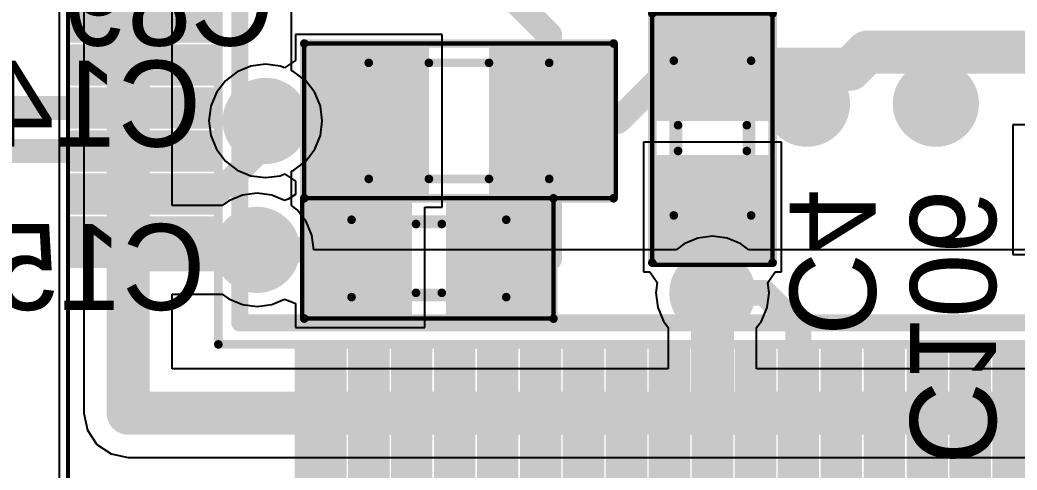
# Model space of a CAD drawing. Header units: millimetres. Extents: x 29 to 180, y 30 to 200.
# Drawn here: x 83.84 to 95.44, y 135.24 to 140.47 of the extents above; entities that cross this region are included whole.
import ezdxf

# ---------------------------------------------------------------- set-up
doc = ezdxf.new("R2010")
doc.units = ezdxf.units.MM
for name, color, linetype in [('BottomLayer', 5, 'Continuous'), ('BottomOverlay', 54, 'Continuous'), ('BottomPaste', 16, 'Continuous'), ('BottomSolder', 6, 'Continuous'), ('Mechanical13', 56, 'Continuous'), ('Mechanical15', 56, 'Continuous'), ('MultiLayer', 9, 'Continuous'), ('TopLayer', 1, 'Continuous'), ('TopOverlay', 2, 'Continuous'), ('TopPaste', 8, 'Continuous'), ('TopSolder', 216, 'Continuous'), ('ViaHoleLayer', 16, 'Continuous')]:
    doc.layers.add(name, color=color, linetype=linetype)

# ---------------------------------------------------------------- blocks, each defined once
blk = doc.blocks.new('SMD_C_0603_B_208')
at = {"layer": 'BottomLayer'}
for points in [[(-1.29999994, 0.5499989), (-1.29999994, -0.5499989), (-0.30000194, 0.5499989), (-0.30000194, -0.5499989)], [(0.2999994, 0.5499989), (0.2999994, -0.5499989), (1.2999974, 0.5499989), (1.2999974, -0.5499989)]]:
    blk.add_solid(points, dxfattribs=at)
at = {"layer": 'BottomOverlay', "const_width": 0.0999998}
for points in [[(-1.44999964, 0.7000011399999999), (-1.44999964, -0.7000011399999999)], [(-1.44999964, 0.7000011399999999), (1.44999964, 0.7000011399999999)], [(1.44999964, 0.7000011399999999), (1.44999964, -0.7000011399999999)], [(-0.1499997, 0.40000174), (0.1499997, 0.40000174)], [(-0.1499997, -0.3999992), (0.1499997, -0.3999992)], [(-1.44999964, -0.7000011399999999), (1.44999964, -0.7000011399999999)]]:
    blk.add_lwpolyline(points, dxfattribs=at)
at = {"layer": 'BottomOverlay', "const_width": 0.0499999}
for points in [[(-1.47499832, 0.7000011399999999, 1), (-1.42500096, 0.7000011399999999, 1)], [(-1.47499832, 0.7000011399999999, 1), (-1.42500096, 0.7000011399999999, 1)], [(1.42500096, 0.7000011399999999, 1), (1.47499832, 0.7000011399999999, 1)], [(1.42500096, 0.7000011399999999, 1), (1.47499832, 0.7000011399999999, 1)], [(-0.17499838, 0.40000174, 1), (-0.12500102, 0.40000174, 1)], [(0.12500102, 0.40000174, 1), (0.17499838, 0.40000174, 1)], [(-0.17499838, -0.3999992, 1), (-0.12500102, -0.3999992, 1)], [(0.12500102, -0.3999992, 1), (0.17499838, -0.3999992, 1)], [(-1.47499832, -0.7000011399999999, 1), (-1.42500096, -0.7000011399999999, 1)], [(-1.47499832, -0.7000011399999999, 1), (-1.42500096, -0.7000011399999999, 1)], [(1.42500096, -0.7000011399999999, 1), (1.47499832, -0.7000011399999999, 1)], [(1.42500096, -0.7000011399999999, 1), (1.47499832, -0.7000011399999999, 1)]]:
    blk.add_lwpolyline(points, format="xyb", close=True, dxfattribs=at)
at = {"layer": 'BottomPaste'}
for points in [[(-1.29999994, 0.5499989), (-1.29999994, -0.5499989), (-0.30000194, 0.5499989), (-0.30000194, -0.5499989)], [(0.2999994, 0.5499989), (0.2999994, -0.5499989), (1.2999974, 0.5499989), (1.2999974, -0.5499989)]]:
    blk.add_solid(points, dxfattribs=at)
at = {"layer": 'BottomSolder'}
for points in [[(-1.40159994, 0.6515989), (-1.40159994, -0.6515989), (-0.19840194, 0.6515989), (-0.19840194, -0.6515989)], [(0.1983994, 0.6515989), (0.1983994, -0.6515989), (1.4015974, 0.6515989), (1.4015974, -0.6515989)]]:
    blk.add_solid(points, dxfattribs=at)
at = {"layer": 'Mechanical13', "const_width": 0.0999998}
for points in [[(-0.90000074, 0.45000164), (-0.90000074, -0.4499991)], [(-0.90000074, 0.45000164), (0.8999982, 0.45000164)], [(0.8999982, 0.45000164), (0.8999982, -0.4499991)], [(-0.90000074, -0.4499991), (0.8999982, -0.4499991)]]:
    blk.add_lwpolyline(points, dxfattribs=at)
at = {"layer": 'Mechanical13', "const_width": 0.0499999}
for points in [[(-0.9249994199999999, 0.45000164, 1), (-0.8750020599999999, 0.45000164, 1)], [(-0.9249994199999999, 0.45000164, 1), (-0.8750020599999999, 0.45000164, 1)], [(0.8749995199999999, 0.45000164, 1), (0.9249968799999999, 0.45000164, 1)], [(0.8749995199999999, 0.45000164, 1), (0.9249968799999999, 0.45000164, 1)], [(-0.9249994199999999, -0.4499991, 1), (-0.8750020599999999, -0.4499991, 1)], [(-0.9249994199999999, -0.4499991, 1), (-0.8750020599999999, -0.4499991, 1)], [(0.8749995199999999, -0.4499991, 1), (0.9249968799999999, -0.4499991, 1)], [(0.8749995199999999, -0.4499991, 1), (0.9249968799999999, -0.4499991, 1)]]:
    blk.add_lwpolyline(points, format="xyb", close=True, dxfattribs=at)
at = {"layer": 'Mechanical15', "const_width": 0.0499999}
for points in [[(-1.47500086, 0.7000011399999999), (-1.47500086, -0.7000011399999999)], [(-1.47500086, 0.7000011399999999), (1.44999964, 0.7000011399999999)], [(1.44999964, 0.7000011399999999), (1.44999964, -0.7000011399999999)], [(-1.47500086, -0.7000011399999999), (1.44999964, -0.7000011399999999)]]:
    blk.add_lwpolyline(points, dxfattribs=at)
at = {"layer": 'Mechanical15', "const_width": 0.02499868}
for points in [[(-1.4875002, 0.7000011399999999, 1), (-1.46250152, 0.7000011399999999, 1)], [(-1.4875002, 0.7000011399999999, 1), (-1.46250152, 0.7000011399999999, 1)], [(1.4375003, 0.7000011399999999, 1), (1.46249898, 0.7000011399999999, 1)], [(1.4375003, 0.7000011399999999, 1), (1.46249898, 0.7000011399999999, 1)], [(-1.4875002, -0.7000011399999999, 1), (-1.46250152, -0.7000011399999999, 1)], [(-1.4875002, -0.7000011399999999, 1), (-1.46250152, -0.7000011399999999, 1)], [(1.4375003, -0.7000011399999999, 1), (1.46249898, -0.7000011399999999, 1)], [(1.4375003, -0.7000011399999999, 1), (1.46249898, -0.7000011399999999, 1)]]:
    blk.add_lwpolyline(points, format="xyb", close=True, dxfattribs=at)
blk = doc.blocks.new('SMD_C_0805_B_216')
at = {"layer": 'BottomLayer'}
for points in [[(-1.64999924, 0.7499985), (-1.64999924, -0.7499985), (-0.45000164, 0.7499985), (-0.45000164, -0.7499985)], [(0.45000164, 0.7499985), (0.45000164, -0.7499985), (1.64999924, 0.7499985), (1.64999924, -0.7499985)]]:
    blk.add_solid(points, dxfattribs=at)
at = {"layer": 'BottomOverlay', "const_width": 0.0999998}
for points in [[(-1.79999894, -0.90000074), (-1.79999894, 0.90000074)], [(-1.79999894, 0.90000074), (1.79999894, 0.90000074)], [(1.79999894, -0.90000074), (1.79999894, 0.90000074)], [(-0.3499993, 0.67499992), (0.3499993, 0.67499992)], [(-0.3499993, -0.67499992), (0.3499993, -0.67499992)], [(-1.79999894, -0.90000074), (1.79999894, -0.90000074)]]:
    blk.add_lwpolyline(points, dxfattribs=at)
at = {"layer": 'BottomOverlay', "const_width": 0.0499999}
for points in [[(-1.82499762, 0.90000074, 1), (-1.77500026, 0.90000074, 1)], [(-1.82499762, 0.90000074, 1), (-1.77500026, 0.90000074, 1)], [(1.77500026, 0.90000074, 1), (1.82499762, 0.90000074, 1)], [(1.77500026, 0.90000074, 1), (1.82499762, 0.90000074, 1)], [(-0.37499798, 0.67499992, 1), (-0.32500062, 0.67499992, 1)], [(0.32500062, 0.67499992, 1), (0.37499798, 0.67499992, 1)], [(-0.37499798, -0.67499992, 1), (-0.32500062, -0.67499992, 1)], [(0.32500062, -0.67499992, 1), (0.37499798, -0.67499992, 1)], [(-1.82499762, -0.90000074, 1), (-1.77500026, -0.90000074, 1)], [(-1.82499762, -0.90000074, 1), (-1.77500026, -0.90000074, 1)], [(1.77500026, -0.90000074, 1), (1.82499762, -0.90000074, 1)], [(1.77500026, -0.90000074, 1), (1.82499762, -0.90000074, 1)]]:
    blk.add_lwpolyline(points, format="xyb", close=True, dxfattribs=at)
at = {"layer": 'BottomPaste'}
for points in [[(-1.64999924, 0.7499985), (-1.64999924, -0.7499985), (-0.45000164, 0.7499985), (-0.45000164, -0.7499985)], [(0.45000164, 0.7499985), (0.45000164, -0.7499985), (1.64999924, 0.7499985), (1.64999924, -0.7499985)]]:
    blk.add_solid(points, dxfattribs=at)
at = {"layer": 'BottomSolder'}
for points in [[(-1.75159924, 0.8515984999999999), (-1.75159924, -0.8515984999999999), (-0.34840164, 0.8515984999999999), (-0.34840164, -0.8515984999999999)], [(0.34840164, 0.8515984999999999), (0.34840164, -0.8515984999999999), (1.75159924, 0.8515984999999999), (1.75159924, -0.8515984999999999)]]:
    blk.add_solid(points, dxfattribs=at)
at = {"layer": 'Mechanical13', "const_width": 0.0999998}
for points in [[(-1.05000044, 0.67499992), (1.05000044, 0.67499992)], [(-1.05000044, -0.67499992), (-1.05000044, 0.67499992)], [(1.05000044, -0.67499992), (1.05000044, 0.67499992)], [(-1.05000044, -0.67499992), (1.05000044, -0.67499992)]]:
    blk.add_lwpolyline(points, dxfattribs=at)
at = {"layer": 'Mechanical13', "const_width": 0.0499999}
for points in [[(-1.07499912, 0.67499992, 1), (-1.02500176, 0.67499992, 1)], [(-1.07499912, 0.67499992, 1), (-1.02500176, 0.67499992, 1)], [(1.02500176, 0.67499992, 1), (1.07499912, 0.67499992, 1)], [(1.02500176, 0.67499992, 1), (1.07499912, 0.67499992, 1)], [(-1.07499912, -0.67499992, 1), (-1.02500176, -0.67499992, 1)], [(-1.07499912, -0.67499992, 1), (-1.02500176, -0.67499992, 1)], [(1.02500176, -0.67499992, 1), (1.07499912, -0.67499992, 1)], [(1.02500176, -0.67499992, 1), (1.07499912, -0.67499992, 1)]]:
    blk.add_lwpolyline(points, format="xyb", close=True, dxfattribs=at)
at = {"layer": 'Mechanical15', "const_width": 0.0499999}
for points in [[(-1.79999894, 0.90000074), (1.82500016, 0.90000074)], [(-1.79999894, -0.90000074), (-1.79999894, 0.90000074)], [(1.82500016, -0.90000074), (1.82500016, 0.90000074)], [(-1.79999894, -0.90000074), (1.82500016, -0.90000074)]]:
    blk.add_lwpolyline(points, dxfattribs=at)
at = {"layer": 'Mechanical15', "const_width": 0.02499868}
for points in [[(-1.81249828, 0.90000074, 1), (-1.7874996, 0.90000074, 1)], [(-1.81249828, 0.90000074, 1), (-1.7874996, 0.90000074, 1)], [(1.81250082, 0.90000074, 1), (1.8374995, 0.90000074, 1)], [(1.81250082, 0.90000074, 1), (1.8374995, 0.90000074, 1)], [(-1.81249828, -0.90000074, 1), (-1.7874996, -0.90000074, 1)], [(-1.81249828, -0.90000074, 1), (-1.7874996, -0.90000074, 1)], [(1.81250082, -0.90000074, 1), (1.8374995, -0.90000074, 1)], [(1.81250082, -0.90000074, 1), (1.8374995, -0.90000074, 1)]]:
    blk.add_lwpolyline(points, format="xyb", close=True, dxfattribs=at)
blk = doc.blocks.new('SMD_C_0603_B_217')
at = {"layer": 'BottomLayer'}
for points in [[(-1.29999994, 0.5499989), (-1.29999994, -0.5499989), (-0.30000194, 0.5499989), (-0.30000194, -0.5499989)], [(0.2999994, 0.5499989), (0.2999994, -0.5499989), (1.2999974, 0.5499989), (1.2999974, -0.5499989)]]:
    blk.add_solid(points, dxfattribs=at)
at = {"layer": 'BottomOverlay', "const_width": 0.0999998}
for points in [[(-1.44999964, -0.7000011399999999), (-1.44999964, 0.7000011399999999)], [(-1.44999964, 0.7000011399999999), (1.44999964, 0.7000011399999999)], [(1.44999964, -0.7000011399999999), (1.44999964, 0.7000011399999999)], [(-0.1499997, 0.40000174), (0.1499997, 0.40000174)], [(-0.1499997, -0.3999992), (0.1499997, -0.3999992)], [(-1.44999964, -0.7000011399999999), (1.44999964, -0.7000011399999999)]]:
    blk.add_lwpolyline(points, dxfattribs=at)
at = {"layer": 'BottomOverlay', "const_width": 0.0499999}
for points in [[(-1.47499832, 0.7000011399999999, 1), (-1.42500096, 0.7000011399999999, 1)], [(-1.47499832, 0.7000011399999999, 1), (-1.42500096, 0.7000011399999999, 1)], [(1.42500096, 0.7000011399999999, 1), (1.47499832, 0.7000011399999999, 1)], [(1.42500096, 0.7000011399999999, 1), (1.47499832, 0.7000011399999999, 1)], [(-0.17499838, 0.40000174, 1), (-0.12500102, 0.40000174, 1)], [(0.12500102, 0.40000174, 1), (0.17499838, 0.40000174, 1)], [(-0.17499838, -0.3999992, 1), (-0.12500102, -0.3999992, 1)], [(0.12500102, -0.3999992, 1), (0.17499838, -0.3999992, 1)], [(-1.47499832, -0.7000011399999999, 1), (-1.42500096, -0.7000011399999999, 1)], [(-1.47499832, -0.7000011399999999, 1), (-1.42500096, -0.7000011399999999, 1)], [(1.42500096, -0.7000011399999999, 1), (1.47499832, -0.7000011399999999, 1)], [(1.42500096, -0.7000011399999999, 1), (1.47499832, -0.7000011399999999, 1)]]:
    blk.add_lwpolyline(points, format="xyb", close=True, dxfattribs=at)
at = {"layer": 'BottomPaste'}
for points in [[(-1.29999994, 0.5499989), (-1.29999994, -0.5499989), (-0.30000194, 0.5499989), (-0.30000194, -0.5499989)], [(0.2999994, 0.5499989), (0.2999994, -0.5499989), (1.2999974, 0.5499989), (1.2999974, -0.5499989)]]:
    blk.add_solid(points, dxfattribs=at)
at = {"layer": 'BottomSolder'}
for points in [[(-1.40159994, 0.6515989), (-1.40159994, -0.6515989), (-0.19840194, 0.6515989), (-0.19840194, -0.6515989)], [(0.1983994, 0.6515989), (0.1983994, -0.6515989), (1.4015974, 0.6515989), (1.4015974, -0.6515989)]]:
    blk.add_solid(points, dxfattribs=at)
at = {"layer": 'Mechanical13', "const_width": 0.0999998}
for points in [[(-0.90000074, -0.4499991), (-0.90000074, 0.45000164)], [(-0.90000074, 0.45000164), (0.8999982, 0.45000164)], [(0.8999982, -0.4499991), (0.8999982, 0.45000164)], [(-0.90000074, -0.4499991), (0.8999982, -0.4499991)]]:
    blk.add_lwpolyline(points, dxfattribs=at)
at = {"layer": 'Mechanical13', "const_width": 0.0499999}
for points in [[(-0.9249994199999999, 0.45000164, 1), (-0.8750020599999999, 0.45000164, 1)], [(-0.9249994199999999, 0.45000164, 1), (-0.8750020599999999, 0.45000164, 1)], [(0.8749995199999999, 0.45000164, 1), (0.9249968799999999, 0.45000164, 1)], [(0.8749995199999999, 0.45000164, 1), (0.9249968799999999, 0.45000164, 1)], [(-0.9249994199999999, -0.4499991, 1), (-0.8750020599999999, -0.4499991, 1)], [(-0.9249994199999999, -0.4499991, 1), (-0.8750020599999999, -0.4499991, 1)], [(0.8749995199999999, -0.4499991, 1), (0.9249968799999999, -0.4499991, 1)], [(0.8749995199999999, -0.4499991, 1), (0.9249968799999999, -0.4499991, 1)]]:
    blk.add_lwpolyline(points, format="xyb", close=True, dxfattribs=at)
at = {"layer": 'Mechanical15', "const_width": 0.0499999}
for points in [[(-1.47500086, -0.7000011399999999), (-1.47500086, 0.7000011399999999)], [(-1.47500086, 0.7000011399999999), (1.44999964, 0.7000011399999999)], [(1.44999964, -0.7000011399999999), (1.44999964, 0.7000011399999999)], [(-1.47500086, -0.7000011399999999), (1.44999964, -0.7000011399999999)]]:
    blk.add_lwpolyline(points, dxfattribs=at)
at = {"layer": 'Mechanical15', "const_width": 0.02499868}
for points in [[(-1.4875002, 0.7000011399999999, 1), (-1.46250152, 0.7000011399999999, 1)], [(-1.4875002, 0.7000011399999999, 1), (-1.46250152, 0.7000011399999999, 1)], [(1.4375003, 0.7000011399999999, 1), (1.46249898, 0.7000011399999999, 1)], [(1.4375003, 0.7000011399999999, 1), (1.46249898, 0.7000011399999999, 1)], [(-1.4875002, -0.7000011399999999, 1), (-1.46250152, -0.7000011399999999, 1)], [(-1.4875002, -0.7000011399999999, 1), (-1.46250152, -0.7000011399999999, 1)], [(1.4375003, -0.7000011399999999, 1), (1.46249898, -0.7000011399999999, 1)], [(1.4375003, -0.7000011399999999, 1), (1.46249898, -0.7000011399999999, 1)]]:
    blk.add_lwpolyline(points, format="xyb", close=True, dxfattribs=at)
blk = doc.blocks.new('SOT486_1_V_621')
at = {"layer": 'Mechanical13', "const_width": 0.0999998}
for points in [[(10.00000032, -9.99999778), (10.00000032, 10.00000032)], [(10.00000032, -9.99999778), (-9.99999778, -9.99999778)]]:
    blk.add_lwpolyline(points, dxfattribs=at)
at = {"layer": 'Mechanical13', "const_width": 0.0499999}
blk.add_lwpolyline([(9.975001639999999, -9.99999778, 1), (10.024999, -9.99999778, 1)], format="xyb", close=True, dxfattribs=at)
blk.add_lwpolyline([(9.975001639999999, -9.99999778, 1), (10.024999, -9.99999778, 1)], format="xyb", close=True, dxfattribs=at)
at = {"layer": 'Mechanical15', "const_width": 0.0499999}
blk.add_lwpolyline([(11.7500019, -11.74999936), (-11.74999936, -11.74999936)], dxfattribs=at)
at = {"layer": 'TopLayer'}
for points in [[(11.64999956, -0.88999822), (11.64999956, -0.60999878), (10.15000256, -0.88999822), (10.15000256, -0.60999878)], [(11.64999956, -1.38999976), (11.64999956, -1.11000032), (10.15000256, -1.38999976), (10.15000256, -1.11000032)], [(11.64999956, -1.88999876), (11.64999956, -1.60999932), (10.15000256, -1.88999876), (10.15000256, -1.60999932)], [(11.64999956, -2.38999776), (11.64999956, -2.10999832), (10.15000256, -2.38999776), (10.15000256, -2.10999832)], [(11.64999956, -2.8899993), (11.64999956, -2.60999986), (10.15000256, -2.8899993), (10.15000256, -2.60999986)], [(11.64999956, -3.3899983), (11.64999956, -3.10999886), (10.15000256, -3.3899983), (10.15000256, -3.10999886)], [(11.64999956, -3.88999984), (11.64999956, -3.6100004), (10.15000256, -3.88999984), (10.15000256, -3.6100004)], [(11.64999956, -4.38999884), (11.64999956, -4.1099994), (10.15000256, -4.38999884), (10.15000256, -4.1099994)], [(11.64999956, -4.889997839999999), (11.64999956, -4.609998399999999), (10.15000256, -4.889997839999999), (10.15000256, -4.609998399999999)], [(11.64999956, -5.38999938), (11.64999956, -5.10999994), (10.15000256, -5.38999938), (10.15000256, -5.10999994)], [(11.64999956, -5.88999838), (11.64999956, -5.60999894), (10.15000256, -5.88999838), (10.15000256, -5.60999894)], [(11.64999956, -6.389999919999999), (11.64999956, -6.11000048), (10.15000256, -6.389999919999999), (10.15000256, -6.11000048)], [(11.64999956, -6.88999892), (11.64999956, -6.60999948), (10.15000256, -6.88999892), (10.15000256, -6.60999948)], [(11.64999956, -7.38999792), (11.64999956, -7.10999848), (10.15000256, -7.38999792), (10.15000256, -7.10999848)], [(11.64999956, -7.889999459999999), (11.64999956, -7.610000019999999), (10.15000256, -7.889999459999999), (10.15000256, -7.610000019999999)], [(11.64999956, -8.38999846), (11.64999956, -8.10999902), (10.15000256, -8.38999846), (10.15000256, -8.10999902)], [(11.64999956, -9.009997219999999), (11.64999956, -8.609998019999999), (10.15000256, -9.009997219999999), (10.15000256, -8.609998019999999)], [(6.11000302, -11.64999702), (6.39000246, -11.64999702), (6.11000302, -10.15000002), (6.39000246, -10.15000002)], [(6.61000202, -11.64999702), (6.89000146, -11.64999702), (6.61000202, -10.15000002), (6.89000146, -10.15000002)], [(7.110001019999999, -11.64999702), (7.39000046, -11.64999702), (7.110001019999999, -10.15000002), (7.39000046, -10.15000002)], [(7.61000256, -11.64999702), (7.890002, -11.64999702), (7.61000256, -10.15000002), (7.890002, -10.15000002)], [(8.110001559999999, -11.64999702), (8.390001, -11.64999702), (8.110001559999999, -10.15000002), (8.390001, -10.15000002)], [(8.61000056, -11.64999702), (9.00999976, -11.64999702), (8.61000056, -10.15000002), (9.00999976, -10.15000002)]]:
    blk.add_solid(points, dxfattribs=at)
at = {"layer": 'TopOverlay', "const_width": 0.1999996}
for points in [[(9.750000819999999, -9.74999828), (9.750000819999999, 9.750000819999999)], [(9.750000819999999, -9.74999828), (-9.74999828, -9.74999828)]]:
    blk.add_lwpolyline(points, dxfattribs=at)
at = {"layer": 'TopOverlay', "const_width": 0.0999998}
blk.add_lwpolyline([(9.700000919999999, -9.74999828, 1), (9.80000072, -9.74999828, 1)], format="xyb", close=True, dxfattribs=at)
blk.add_lwpolyline([(9.700000919999999, -9.74999828, 1), (9.80000072, -9.74999828, 1)], format="xyb", close=True, dxfattribs=at)
at = {"layer": 'TopPaste'}
for points in [[(11.64999956, -0.88999822), (11.64999956, -0.60999878), (10.15000256, -0.88999822), (10.15000256, -0.60999878)], [(11.64999956, -1.38999976), (11.64999956, -1.11000032), (10.15000256, -1.38999976), (10.15000256, -1.11000032)], [(11.64999956, -1.88999876), (11.64999956, -1.60999932), (10.15000256, -1.88999876), (10.15000256, -1.60999932)], [(11.64999956, -2.38999776), (11.64999956, -2.10999832), (10.15000256, -2.38999776), (10.15000256, -2.10999832)], [(11.64999956, -2.8899993), (11.64999956, -2.60999986), (10.15000256, -2.8899993), (10.15000256, -2.60999986)], [(11.64999956, -3.3899983), (11.64999956, -3.10999886), (10.15000256, -3.3899983), (10.15000256, -3.10999886)], [(11.64999956, -3.88999984), (11.64999956, -3.6100004), (10.15000256, -3.88999984), (10.15000256, -3.6100004)], [(11.64999956, -4.38999884), (11.64999956, -4.1099994), (10.15000256, -4.38999884), (10.15000256, -4.1099994)], [(11.64999956, -4.889997839999999), (11.64999956, -4.609998399999999), (10.15000256, -4.889997839999999), (10.15000256, -4.609998399999999)], [(11.64999956, -5.38999938), (11.64999956, -5.10999994), (10.15000256, -5.38999938), (10.15000256, -5.10999994)], [(11.64999956, -5.88999838), (11.64999956, -5.60999894), (10.15000256, -5.88999838), (10.15000256, -5.60999894)], [(11.64999956, -6.389999919999999), (11.64999956, -6.11000048), (10.15000256, -6.389999919999999), (10.15000256, -6.11000048)], [(11.64999956, -6.88999892), (11.64999956, -6.60999948), (10.15000256, -6.88999892), (10.15000256, -6.60999948)], [(11.64999956, -7.38999792), (11.64999956, -7.10999848), (10.15000256, -7.38999792), (10.15000256, -7.10999848)], [(11.64999956, -7.889999459999999), (11.64999956, -7.610000019999999), (10.15000256, -7.889999459999999), (10.15000256, -7.610000019999999)], [(11.64999956, -8.38999846), (11.64999956, -8.10999902), (10.15000256, -8.38999846), (10.15000256, -8.10999902)], [(11.64999956, -9.009997219999999), (11.64999956, -8.609998019999999), (10.15000256, -9.009997219999999), (10.15000256, -8.609998019999999)], [(6.11000302, -11.64999702), (6.39000246, -11.64999702), (6.11000302, -10.15000002), (6.39000246, -10.15000002)], [(6.61000202, -11.64999702), (6.89000146, -11.64999702), (6.61000202, -10.15000002), (6.89000146, -10.15000002)], [(7.110001019999999, -11.64999702), (7.39000046, -11.64999702), (7.110001019999999, -10.15000002), (7.39000046, -10.15000002)], [(7.61000256, -11.64999702), (7.890002, -11.64999702), (7.61000256, -10.15000002), (7.890002, -10.15000002)], [(8.110001559999999, -11.64999702), (8.390001, -11.64999702), (8.110001559999999, -10.15000002), (8.390001, -10.15000002)], [(8.61000056, -11.64999702), (9.00999976, -11.64999702), (8.61000056, -10.15000002), (9.00999976, -10.15000002)]]:
    blk.add_solid(points, dxfattribs=at)
at = {"layer": 'TopSolder'}
for points in [[(11.75159956, -0.99159822), (11.75159956, -0.5083987799999999), (10.04840256, -0.99159822), (10.04840256, -0.5083987799999999)], [(11.75159956, -1.49159976), (11.75159956, -1.00840032), (10.04840256, -1.49159976), (10.04840256, -1.00840032)], [(11.75159956, -1.99159876), (11.75159956, -1.50839932), (10.04840256, -1.99159876), (10.04840256, -1.50839932)], [(11.75159956, -2.49159776), (11.75159956, -2.00839832), (10.04840256, -2.49159776), (10.04840256, -2.00839832)], [(11.75159956, -2.9915993), (11.75159956, -2.50839986), (10.04840256, -2.9915993), (10.04840256, -2.50839986)], [(11.75159956, -3.4915983), (11.75159956, -3.00839886), (10.04840256, -3.4915983), (10.04840256, -3.00839886)], [(11.75159956, -3.99159984), (11.75159956, -3.5084004), (10.04840256, -3.99159984), (10.04840256, -3.5084004)], [(11.75159956, -4.49159884), (11.75159956, -4.0083994), (10.04840256, -4.49159884), (10.04840256, -4.0083994)], [(11.75159956, -4.99159784), (11.75159956, -4.5083984), (10.04840256, -4.99159784), (10.04840256, -4.5083984)], [(11.75159956, -5.491599379999999), (11.75159956, -5.008399939999999), (10.04840256, -5.491599379999999), (10.04840256, -5.008399939999999)], [(11.75159956, -5.991598379999999), (11.75159956, -5.508398939999999), (10.04840256, -5.991598379999999), (10.04840256, -5.508398939999999)], [(11.75159956, -6.49159992), (11.75159956, -6.00840048), (10.04840256, -6.49159992), (10.04840256, -6.00840048)], [(11.75159956, -6.991598919999999), (11.75159956, -6.50839948), (10.04840256, -6.991598919999999), (10.04840256, -6.50839948)], [(11.75159956, -7.491597919999999), (11.75159956, -7.008398479999999), (10.04840256, -7.491597919999999), (10.04840256, -7.008398479999999)], [(11.75159956, -7.99159946), (11.75159956, -7.50840002), (10.04840256, -7.99159946), (10.04840256, -7.50840002)], [(11.75159956, -8.491598459999999), (11.75159956, -8.008399019999999), (10.04840256, -8.491598459999999), (10.04840256, -8.008399019999999)], [(11.75159956, -9.11159722), (11.75159956, -8.50839802), (10.04840256, -9.11159722), (10.04840256, -8.50839802)], [(6.008403019999999, -11.75159702), (6.491602459999999, -11.75159702), (6.008403019999999, -10.04840002), (6.491602459999999, -10.04840002)], [(6.508402019999999, -11.75159702), (6.99160146, -11.75159702), (6.508402019999999, -10.04840002), (6.99160146, -10.04840002)], [(7.00840102, -11.75159702), (7.49160046, -11.75159702), (7.00840102, -10.04840002), (7.49160046, -10.04840002)], [(7.50840256, -11.75159702), (7.991601999999999, -11.75159702), (7.50840256, -10.04840002), (7.991601999999999, -10.04840002)], [(8.00840156, -11.75159702), (8.491601, -11.75159702), (8.00840156, -10.04840002), (8.491601, -10.04840002)], [(8.50840056, -11.75159702), (9.111599759999999, -11.75159702), (8.50840056, -10.04840002), (9.111599759999999, -10.04840002)]]:
    blk.add_solid(points, dxfattribs=at)

msp = doc.modelspace()

# ---------------------------------------------------------------- linework, layer by layer
at = {"layer": 'BottomLayer'}
for p, q in [((84.30000158, 134.90000452), (84.29999903999999, 153.4861294)), ((84.58612749999999, 143.00000356), (84.58612749999999, 137.90000106)), ((85.61387246, 138.31387374), (85.61387246, 142.39012924)), ((88.75400334, 140.3039993), (87.04600574, 140.3039993)), ((87.04600574, 140.3039993), (87.04600574, 140.00176724)), ((88.75400334, 138.2960023), (88.75400334, 140.3039993)), ((86.69988756, 139.95942544), (86.52915892, 139.93694898)), ((86.8706162, 139.93694898), (86.69988756, 139.95942544)), ((87.04600574, 140.00176724), (86.91900319999999, 139.91690584)), ((86.37006602, 139.87105122), (86.23344958, 139.76622034)), ((86.52915892, 139.93694898), (86.37006602, 139.87105122)), ((86.91900319999999, 139.91690584), (86.8706162, 139.93694898)), ((86.23344958, 139.76622034), (86.12861869999999, 139.6296039)), ((86.12861869999999, 139.6296039), (86.06272093999999, 139.470511)), ((86.06272093999999, 139.470511), (86.04024448, 139.29978236)), ((86.04024448, 139.29978236), (86.06272093999999, 139.12905372)), ((96.79600148, 139.2540014), (95.39600173999999, 139.2540014)), ((95.39600173999999, 139.2540014), (95.39600173999999, 137.7460034)), ((86.06272093999999, 139.12905372), (86.12861869999999, 138.96996082)), ((92.70400052, 139.05399926), (91.09600272, 139.05399926)), ((91.09600272, 139.05399926), (91.09600272, 137.54600126)), ((92.70400052, 137.54600126), (92.70400052, 139.05399926)), ((86.12861869999999, 138.96996082), (86.23344958, 138.83334438)), ((86.23344958, 138.83334438), (86.37006602, 138.7285135)), ((86.37006602, 138.7285135), (86.52915892, 138.66261574)), ((86.8706162, 138.66261574), (86.91900319999999, 138.68265888)), ((86.91900319999999, 138.68265888), (87.04600574, 138.59779748)), ((86.52915892, 138.66261574), (86.69988756, 138.64013928)), ((86.69988756, 138.64013928), (86.8706162, 138.66261574)), ((87.04600574, 138.59779748), (87.04600574, 138.44220216)), ((86.60000206, 138.45964434), (86.42927342, 138.43716788)), ((86.7707307, 138.43716788), (86.60000206, 138.45964434)), ((87.04600574, 138.44220216), (86.96263786, 138.39130564)), ((86.27018052, 138.37127012), (86.19538005999999, 138.31387374)), ((86.42927342, 138.43716788), (86.27018052, 138.37127012)), ((86.91900573999999, 138.37575068), (86.7707307, 138.43716788)), ((86.96263786, 138.39130564), (86.91900573999999, 138.37575068)), ((86.19538005999999, 138.31387374), (85.61387246, 138.31387374)), ((88.55400374, 136.89600256), (88.55400374, 138.2960023)), ((88.55400374, 138.2960023), (88.75400334, 138.2960023)), ((84.58612749999999, 137.90000106), (84.58612749999999, 135.89999998)), ((95.39600173999999, 137.7460034), (95.57430973999999, 137.7460034)), ((91.09600272, 137.54600126), (91.17095304, 137.54600126)), ((91.17095304, 137.54600126), (91.25605827999999, 137.41899872)), ((92.54394495999999, 137.41899872), (92.6290502, 137.54600126)), ((92.6290502, 137.54600126), (92.70400052, 137.54600126)), ((91.25605827999999, 137.41899872), (91.24035853999999, 137.29974826)), ((92.55964469999999, 137.29974826), (92.54394495999999, 137.41899872)), ((85.61387246, 136.41387246), (85.61387246, 137.28612878)), ((85.61387246, 137.28612878), (86.19538005999999, 137.28612878)), ((86.19538005999999, 137.28612878), (86.27018052, 137.2287324)), ((91.24035853999999, 137.29974826), (91.262835, 137.12901962)), ((92.53716824, 137.12901962), (92.55964469999999, 137.29974826)), ((86.27018052, 137.2287324), (86.42927342, 137.16283464)), ((86.7707307, 137.16283464), (86.91900573999999, 137.22425184)), ((86.91900573999999, 137.22425184), (87.01183766, 137.19115818)), ((87.01183766, 137.19115818), (87.04600574, 137.17431036)), ((87.04600574, 137.17431036), (87.04600574, 136.89600256)), ((86.42927342, 137.16283464), (86.60000206, 137.14035818)), ((86.60000206, 137.14035818), (86.7707307, 137.16283464)), ((91.262835, 137.12901962), (91.32873276, 136.96992672)), ((92.47127048, 136.96992672), (92.53716824, 137.12901962)), ((91.32873276, 136.96992672), (91.38612914, 136.89512626)), ((92.4138741, 136.89512626), (92.47127048, 136.96992672)), ((87.04600574, 136.89600256), (88.55400374, 136.89600256)), ((91.38612914, 136.89512626), (91.38612914, 136.41387246)), ((92.4138741, 136.41387246), (92.4138741, 136.89512626)), ((91.38612914, 136.41387246), (85.61387246, 136.41387246)), ((97.39814657999999, 136.41387246), (92.4138741, 136.41387246)), ((84.58612749999999, 135.89999998), (84.6252435, 135.70335064)), ((84.6252435, 135.70335064), (84.73663773999999, 135.53663774)), ((84.73663773999999, 135.53663774), (84.90335064, 135.4252435)), ((84.90335064, 135.4252435), (85.09999997999999, 135.3861275)), ((85.09999997999999, 135.3861275), (105.48612888, 135.3861275))]:
    msp.add_line(p, q, dxfattribs=at)
for points, const_width in [([(85.09999997999999, 137.90000106), (85.09999997999999, 143.00000356)], 0.499999), ([(89.40000153999999, 140.90000014), (90.00000542, 140.29999626)], 0.2999994), ([(90.00000542, 139.3000008), (90.00000542, 140.29999626)], 0.2999994), ([(93.49999842, 139.8999996), (93.70000055999999, 140.10000174)], 0.499999), ([(93.70000055999999, 140.10000174), (96.20000064, 140.10000174)], 0.499999), ([(91.90000162, 139.8999996), (93.49999842, 139.8999996)], 0.499999), ([(90.80000127999999, 139.3000008), (91.40000008, 139.8999996)], 0.2999994), ([(91.40000008, 139.8999996), (91.90000162, 139.8999996)], 0.2999994), ([(86.69988756, 139.29978236), (87.8997861, 139.29978236)], 0.27999944), ([(87.8997861, 139.29978236), (87.90000454, 139.3000008)], 0.27999944), ([(90.00000542, 137.70000654), (90.00000542, 139.3000008)], 0.2999994), ([(90.00000542, 139.3000008), (90.80000127999999, 139.3000008)], 0.2999994), ([(91.90000162, 137.29974826), (91.90000162, 138.30000026)], 0.2999994), ([(85.09999997999999, 137.90000106), (85.19999978, 137.80000126)], 0.499999), ([(85.09999997999999, 135.89999998), (85.09999997999999, 137.90000106)], 0.499999), ([(85.19999978, 137.80000126), (86.60000206, 137.80000126)], 0.499999), ([(86.60000206, 137.80000126), (87.70000494, 137.80000126)], 0.2999994), ([(87.70000494, 137.80000126), (87.80000473999999, 137.70000146)], 0.2999994), ([(89.40000407999999, 137.70000146), (90.00000034, 137.70000146)], 0.2999994), ([(90.00000034, 137.70000146), (90.00000542, 137.70000654)], 0.2999994), ([(91.90000162, 135.89999998), (91.90000162, 137.29974826)], 0.499999), ([(85.09999997999999, 135.89999998), (91.90000162, 135.89999998)], 0.499999), ([(91.90000162, 135.89999998), (97.79999998, 135.89999998)], 0.499999)]:
    msp.add_lwpolyline(points, dxfattribs=dict(at, const_width=const_width))
for points, const_width in [([(89.92500684, 140.29999626, 1), (90.07500399999999, 140.29999626, 1)], 0.1499997), ([(89.92500684, 140.29999626, 1), (90.07500399999999, 140.29999626, 1)], 0.1499997), ([(93.57500207999999, 140.10000174, 1), (93.82499904, 140.10000174, 1)], 0.2499995), ([(93.57500207999999, 140.10000174, 1), (93.82499904, 140.10000174, 1)], 0.2499995), ([(91.77500314, 139.8999996, 1), (92.0250001, 139.8999996, 1)], 0.2499995), ([(93.37499994, 139.8999996, 1), (93.6249969, 139.8999996, 1)], 0.2499995), ([(93.37499994, 139.8999996, 1), (93.6249969, 139.8999996, 1)], 0.2499995), ([(91.3250015, 139.8999996, 1), (91.47499866, 139.8999996, 1)], 0.1499997), ([(91.3250015, 139.8999996, 1), (91.47499866, 139.8999996, 1)], 0.1499997), ([(91.82500304, 139.8999996, 1), (91.9750002, 139.8999996, 1)], 0.1499997), ([(92.79997188, 139.49995722, 1), (93.19997108, 139.49995722, 1)], 0.3999992), ([(94.29997141999999, 139.49995722, 1), (94.69997061999999, 139.49995722, 1)], 0.3999992), ([(86.49988796, 139.29978236, 1), (86.89988715999999, 139.29978236, 1)], 0.3999992), ([(86.6298877, 139.29978236, 1), (86.76988741999999, 139.29978236, 1)], 0.13999972), ([(87.82978623999999, 139.29978236, 1), (87.96978596, 139.29978236, 1)], 0.13999972), ([(87.82978623999999, 139.29978236, 1), (87.96978596, 139.29978236, 1)], 0.13999972), ([(87.83000468, 139.3000008, 1), (87.9700044, 139.3000008, 1)], 0.13999972), ([(89.92500684, 139.3000008, 1), (90.07500399999999, 139.3000008, 1)], 0.1499997), ([(89.92500684, 139.3000008, 1), (90.07500399999999, 139.3000008, 1)], 0.1499997), ([(89.92500684, 139.3000008, 1), (90.07500399999999, 139.3000008, 1)], 0.1499997), ([(90.72500269999999, 139.3000008, 1), (90.87499985999999, 139.3000008, 1)], 0.1499997), ([(90.72500269999999, 139.3000008, 1), (90.87499985999999, 139.3000008, 1)], 0.1499997), ([(91.82500304, 138.30000026, 1), (91.9750002, 138.30000026, 1)], 0.1499997), ([(84.97500149999999, 137.90000106, 1), (85.22499846, 137.90000106, 1)], 0.2499995), ([(84.97500149999999, 137.90000106, 1), (85.22499846, 137.90000106, 1)], 0.2499995), ([(84.97500149999999, 137.90000106, 1), (85.22499846, 137.90000106, 1)], 0.2499995), ([(86.40000246, 137.80000126, 1), (86.80000165999999, 137.80000126, 1)], 0.3999992), ([(85.0750013, 137.80000126, 1), (85.32499826, 137.80000126, 1)], 0.2499995), ([(85.0750013, 137.80000126, 1), (85.32499826, 137.80000126, 1)], 0.2499995), ([(86.47500357999999, 137.80000126, 1), (86.72500054, 137.80000126, 1)], 0.2499995), ([(86.52500348, 137.80000126, 1), (86.67500064, 137.80000126, 1)], 0.1499997), ([(87.62500636, 137.80000126, 1), (87.77500352, 137.80000126, 1)], 0.1499997), ([(87.62500636, 137.80000126, 1), (87.77500352, 137.80000126, 1)], 0.1499997), ([(87.72500615999999, 137.70000146, 1), (87.87500331999999, 137.70000146, 1)], 0.1499997), ([(89.32500549999999, 137.70000146, 1), (89.47500266, 137.70000146, 1)], 0.1499997), ([(89.92500176, 137.70000146, 1), (90.07499892, 137.70000146, 1)], 0.1499997), ([(89.92500176, 137.70000146, 1), (90.07499892, 137.70000146, 1)], 0.1499997), ([(89.92500684, 137.70000654, 1), (90.07500399999999, 137.70000654, 1)], 0.1499997), ([(89.92500684, 137.70000654, 1), (90.07500399999999, 137.70000654, 1)], 0.1499997), ([(91.70000202, 137.29974826, 1), (92.10000122, 137.29974826, 1)], 0.3999992), ([(91.77500314, 137.29974826, 1), (92.0250001, 137.29974826, 1)], 0.2499995), ([(91.82500304, 137.29974826, 1), (91.9750002, 137.29974826, 1)], 0.1499997), ([(84.97500149999999, 135.89999998, 1), (85.22499846, 135.89999998, 1)], 0.2499995), ([(84.97500149999999, 135.89999998, 1), (85.22499846, 135.89999998, 1)], 0.2499995), ([(91.77500314, 135.89999998, 1), (92.0250001, 135.89999998, 1)], 0.2499995), ([(91.77500314, 135.89999998, 1), (92.0250001, 135.89999998, 1)], 0.2499995), ([(91.77500314, 135.89999998, 1), (92.0250001, 135.89999998, 1)], 0.2499995)]:
    msp.add_lwpolyline(points, format="xyb", close=True, dxfattribs=dict(at, const_width=const_width))
at = {"layer": 'BottomSolder', "const_width": 0.5015992}
for points in [[(92.74917187999999, 139.49995722, 1), (93.25077107999999, 139.49995722, 1)], [(94.24917142, 139.49995722, 1), (94.75077062, 139.49995722, 1)], [(86.44908796, 139.29978236, 1), (86.95068716, 139.29978236, 1)], [(86.34920246, 137.80000126, 1), (86.85080166, 137.80000126, 1)], [(91.64920201999999, 137.29974826, 1), (92.15080121999999, 137.29974826, 1)]]:
    msp.add_lwpolyline(points, format="xyb", close=True, dxfattribs=at)
at = {"layer": 'MultiLayer', "const_width": 0.3999992}
for points in [[(92.79997188, 139.49995722, 1), (93.19997108, 139.49995722, 1)], [(94.29997141999999, 139.49995722, 1), (94.69997061999999, 139.49995722, 1)], [(86.49988796, 139.29978236, 1), (86.89988715999999, 139.29978236, 1)], [(86.40000246, 137.80000126, 1), (86.80000165999999, 137.80000126, 1)], [(91.70000202, 137.29974826, 1), (92.10000122, 137.29974826, 1)]]:
    msp.add_lwpolyline(points, format="xyb", close=True, dxfattribs=at)
at = {"layer": 'TopLayer'}
for p, q in [((86.99999618, 139.88335752), (86.99999618, 141.41637706)), ((87.02970909999999, 139.87105122), (86.99999618, 139.88335752)), ((87.16632553999999, 139.76622034), (87.02970909999999, 139.87105122)), ((87.27115642, 139.6296039), (87.16632553999999, 139.76622034)), ((87.33705418, 139.470511), (87.27115642, 139.6296039)), ((87.35953063999999, 139.29978236), (87.33705418, 139.470511)), ((87.33705418, 139.12905372), (87.35953063999999, 139.29978236)), ((87.27115642, 138.96996082), (87.33705418, 139.12905372)), ((87.16632553999999, 138.83334438), (87.27115642, 138.96996082)), ((87.02970909999999, 138.7285135), (87.16632553999999, 138.83334438)), ((86.99999618, 138.7162072), (87.02970909999999, 138.7285135)), ((86.99999618, 138.31742466), (86.99999618, 138.7162072)), ((87.06644003999999, 138.26643924), (86.99999618, 138.31742466)), ((87.17127092, 138.1298228), (87.06644003999999, 138.26643924)), ((87.23716868, 137.9707299), (87.17127092, 138.1298228)), ((87.25964513999999, 137.80000126), (87.23716868, 137.9707299)), ((91.57018008, 137.87101712), (91.47763264, 137.80000126)), ((91.72927297999999, 137.93691488), (91.57018008, 137.87101712)), ((91.90000162, 137.95939134), (91.72927297999999, 137.93691488)), ((92.07073025999999, 137.93691488), (91.90000162, 137.95939134)), ((92.22982316, 137.87101712), (92.07073025999999, 137.93691488)), ((92.3223706, 137.80000126), (92.22982316, 137.87101712)), ((91.47763264, 137.80000126), (87.25964513999999, 137.80000126)), ((95.777304, 137.80000126), (92.3223706, 137.80000126))]:
    msp.add_line(p, q, dxfattribs=at)
for points, const_width in [([(92.79997188, 139.49995722, 1), (93.19997108, 139.49995722, 1)], 0.3999992), ([(94.29997141999999, 139.49995722, 1), (94.69997061999999, 139.49995722, 1)], 0.3999992), ([(86.49988796, 139.29978236, 1), (86.89988715999999, 139.29978236, 1)], 0.3999992), ([(85.18000744, 139.4500005, 1), (85.32000715999999, 139.4500005, 1)], 0.13999972), ([(86.6298877, 139.29978236, 1), (86.76988741999999, 139.29978236, 1)], 0.13999972), ([(86.6298877, 139.0227725, 1), (86.76988741999999, 139.0227725, 1)], 0.13999972), ([(86.6298877, 139.0227725, 1), (86.76988741999999, 139.0227725, 1)], 0.13999972), ([(85.18000744, 138.94999896, 1), (85.32000715999999, 138.94999896, 1)], 0.13999972), ([(85.18000744, 138.44999996, 1), (85.32000715999999, 138.44999996, 1)], 0.13999972), ([(86.05711516, 138.44999996, 1), (86.19711488, 138.44999996, 1)], 0.13999972), ([(86.05711516, 138.44999996, 1), (86.19711488, 138.44999996, 1)], 0.13999972), ([(86.40000246, 137.80000126, 1), (86.80000165999999, 137.80000126, 1)], 0.3999992), ([(85.17500872, 137.89000108, 1), (85.32500587999999, 137.89000108, 1)], 0.1499997), ([(86.43500365999999, 137.89000108, 1), (86.58500081999999, 137.89000108, 1)], 0.1499997), ([(86.43500365999999, 137.89000108, 1), (86.58500081999999, 137.89000108, 1)], 0.1499997), ([(86.52500348, 137.80000126, 1), (86.67500064, 137.80000126, 1)], 0.1499997), ([(91.70000202, 137.29974826, 1), (92.10000122, 137.29974826, 1)], 0.3999992), ([(91.82500304, 137.29974826, 1), (91.9750002, 137.29974826, 1)], 0.1499997), ([(92.4273869, 137.29974826, 1), (92.57738406, 137.29974826, 1)], 0.1499997), ([(92.4273869, 137.29974826, 1), (92.57738406, 137.29974826, 1)], 0.1499997), ([(92.82500866, 136.9021265, 1), (92.97500581999999, 136.9021265, 1)], 0.1499997), ([(92.82500866, 136.9021265, 1), (92.97500581999999, 136.9021265, 1)], 0.1499997), ([(87.27000833999999, 135.80000018, 1), (87.41000806, 135.80000018, 1)], 0.13999972), ([(87.83000722, 135.80000018, 1), (87.97000693999999, 135.80000018, 1)], 0.13999972), ([(88.33000622, 135.80000018, 1), (88.47000594, 135.80000018, 1)], 0.13999972), ([(92.33000584, 135.80000018, 1), (92.47000555999999, 135.80000018, 1)], 0.13999972), ([(92.82500866, 135.80000018, 1), (92.97500581999999, 135.80000018, 1)], 0.1499997), ([(94.83000591999999, 135.80000018, 1), (94.97000564, 135.80000018, 1)], 0.13999972)]:
    msp.add_lwpolyline(points, format="xyb", close=True, dxfattribs=dict(at, const_width=const_width))
for points, const_width in [([(82.7499996, 139.4500005), (85.2500073, 139.4500005)], 0.27999944), ([(86.69988756, 139.0227725), (86.69988756, 139.29978236)], 0.27999944), ([(86.12711501999999, 138.44999996), (86.69988756, 139.0227725)], 0.27999944), ([(83.10000144, 138.94999896), (85.2500073, 138.94999896)], 0.27999944), ([(85.2500073, 138.44999996), (86.12711501999999, 138.44999996)], 0.27999944), ([(85.2500073, 137.89000108), (86.51000223999999, 137.89000108)], 0.2999994), ([(86.51000223999999, 137.89000108), (86.60000206, 137.80000126)], 0.2999994), ([(91.90000162, 137.29974826), (92.50238548, 137.29974826)], 0.2999994), ([(92.50238548, 137.29974826), (92.90000724, 136.9021265)], 0.2999994), ([(92.90000724, 135.80000018), (92.90000724, 136.9021265)], 0.2999994), ([(87.3400082, 134.84000718), (87.3400082, 135.80000018)], 0.27999944), ([(87.90000708, 127.77499464), (87.90000708, 135.80000018)], 0.27999944), ([(88.40000608, 133.39999482), (88.40000608, 135.80000018)], 0.27999944), ([(92.4000057, 133.40000498), (92.4000057, 135.80000018)], 0.27999944), ([(94.90000578, 134.80000472), (94.90000578, 135.80000018)], 0.27999944)]:
    msp.add_lwpolyline(points, dxfattribs=dict(at, const_width=const_width))
at = {"layer": 'TopSolder', "const_width": 0.5015992}
for points in [[(92.74917187999999, 139.49995722, 1), (93.25077107999999, 139.49995722, 1)], [(94.24917142, 139.49995722, 1), (94.75077062, 139.49995722, 1)], [(86.44908796, 139.29978236, 1), (86.95068716, 139.29978236, 1)], [(86.34920246, 137.80000126, 1), (86.85080166, 137.80000126, 1)], [(91.64920201999999, 137.29974826, 1), (92.15080121999999, 137.29974826, 1)]]:
    msp.add_lwpolyline(points, format="xyb", close=True, dxfattribs=at)
at = {"layer": 'ViaHoleLayer', "const_width": 0.2499995}
for points in [[(92.874973, 139.49995722, 1), (93.12496996, 139.49995722, 1)], [(94.37497254, 139.49995722, 1), (94.62496949999999, 139.49995722, 1)], [(86.57488907999999, 139.29978236, 1), (86.82488604, 139.29978236, 1)], [(86.47500357999999, 137.80000126, 1), (86.72500054, 137.80000126, 1)], [(91.77500314, 137.29974826, 1), (92.0250001, 137.29974826, 1)]]:
    msp.add_lwpolyline(points, format="xyb", close=True, dxfattribs=at)

# ---------------------------------------------------------------- block references
for name, p, rotation in [('SOT486_1_V_621', (96.1499982, 146.70000886), 270), ('SMD_C_0603_B_208', (91.90000162, 139.1000012), 90), ('SMD_C_0805_B_216', (88.95000497999999, 139.3000008), 360), ('SMD_C_0603_B_217', (88.60000568, 137.70000146), 360)]:
    msp.add_blockref(name, p, dxfattribs=dict(rotation=rotation))

# ---------------------------------------------------------------- texts
at = {"layer": 'BottomOverlay', "text_generation_flag": 2}
for s, p in [('C89', (86.80000165999999, 140.17500032)), ('C14', (85.9500059, 139.0000014)), ('C15', (86.0000058, 137.10000012))]:
    msp.add_text(s, height=1.00000054, dxfattribs=at).set_placement(p)
for s, p in [('C4', (92.79999982, 136.80000072)), ('C106', (94.20000209999999, 135.30000118))]:
    msp.add_text(s, height=1.00000054, rotation=270, dxfattribs=at).set_placement(p)

doc.saveas('drawing.dxf')
